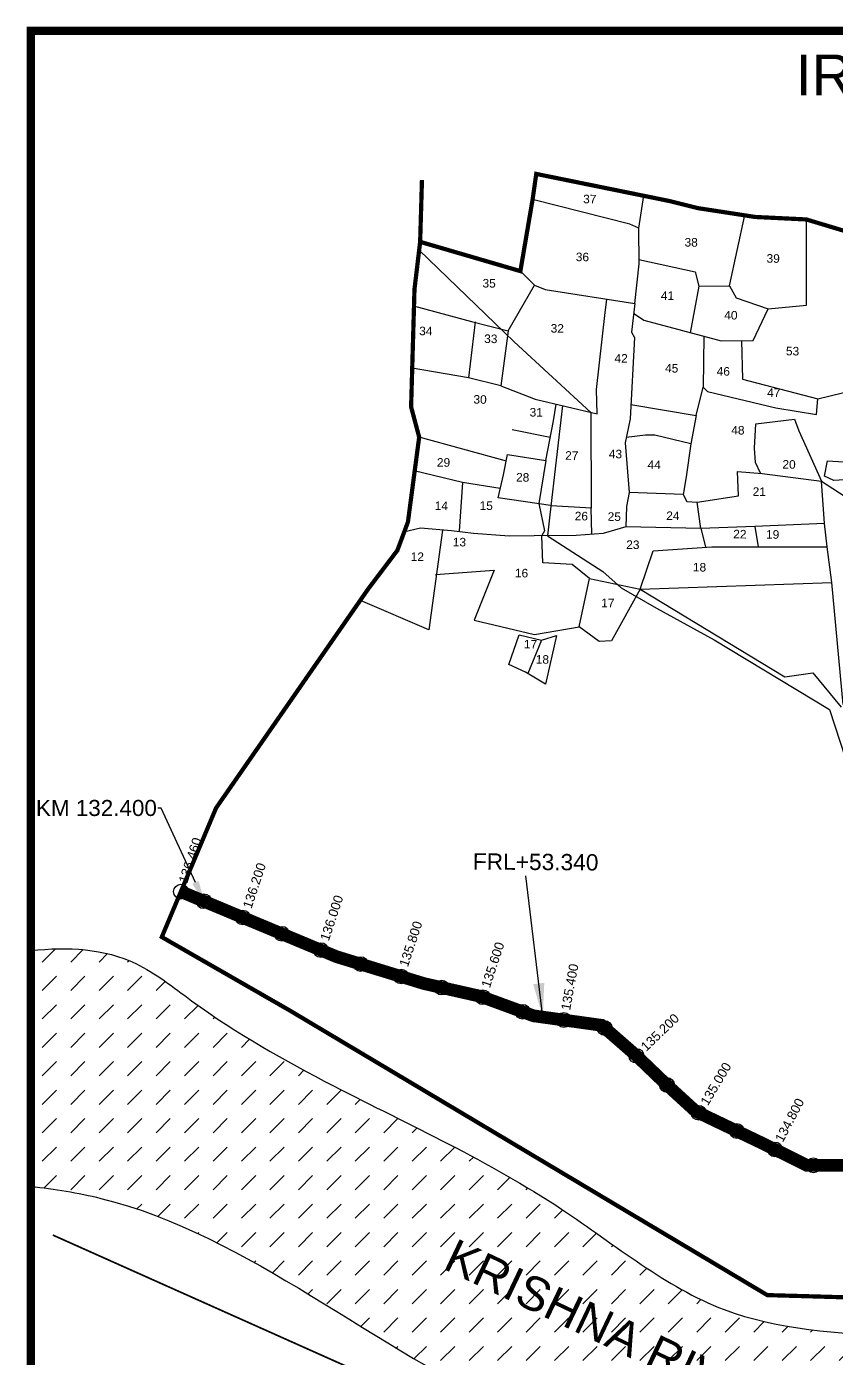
# Model space of a CAD drawing. Header units: millimetres. Extents: x 351203 to 355694, y 1841001 to 1845769.
# Drawn here: x 351203 to 353120, y 1842619 to 1845769 of the extents above; entities that cross this region are included whole.
import ezdxf
from ezdxf import colors
from ezdxf.entities.mleader import LeaderData, LeaderLine
from ezdxf.math import Vec2, Vec3

# ---------------------------------------------------------------- set-up
doc = ezdxf.new("R2010")
doc.units = ezdxf.units.MM
doc.header["$PDMODE"] = 32
doc.header["$PDSIZE"] = 35
for name, color, linetype in [('BND', 6, 'Continuous'), ('Boundry', 5, 'Continuous'), ('FRL', 3, 'Continuous'), ('Plot', 7, 'Continuous'), ('Plot NUmbers', 1, 'Continuous'), ('points', 161, 'Continuous'), ('ROADS', 50, 'Continuous'), ('TEXT', 7, 'Continuous')]:
    doc.layers.add(name, color=color, linetype=linetype)
doc.styles.add('FONT1', font='Arial')
doc.styles.get("Standard").update_dxf_attribs({"font": 'arial.ttf'})
doc.dimstyles.get("Standard").update_dxf_attribs({"dimtxt": 0.18, "dimasz": 0.18, "dimexe": 0.18, "dimexo": 0.0625, "dimgap": 0.09, "dimtad": 0, "dimtih": 1, "dimtoh": 1, "dimdec": 4, "dimzin": 0, "dimdsep": 46, "dimtxsty": 'Standard', "dimcen": 0.09, "dimadec": 0, "dimazin": 0, "dimtfac": 1, "dimtdec": 4, "dimtofl": 0, "dimtmove": 0, "dimatfit": 3, "dimfxl": 1, "dimtolj": 1, "dimtzin": 0, "dimarcsym": 0})

msp = doc.modelspace()

# ---------------------------------------------------------------- hatches: boundary and pattern name
h = msp.add_hatch()
h.set_pattern_fill('DASH,_O', color=4, scale=15, angle=45)
h.set_pattern_definition([(45, (0, 0), (7e-15, 67.3519209), [47.625, -47.625])])
edge = h.paths.add_edge_path()
edge.add_spline(control_points=[(351213.3, 1843025.9), (351269.6, 1843020.1), (351684.5, 1842953.1), (352186.6, 1842491.5), (352899.5, 1842331.4), (353453.2, 1842033.2), (353873.7, 1841787.2), (354416.3, 1841665.1), (354637.7, 1842017.3), (354889.5, 1842314.3), (355218.4, 1842503.6), (355401.7, 1842836.7), (355606.3, 1842951.5), (355683.8, 1842989.9)], knot_values=[415.745312, 415.745312, 415.745312, 415.745312, 587.237636, 1699.450114, 2295.675675, 2762.25296, 3569.714941, 3788.513552, 4322.235605, 4585.526522, 4989.58339, 5421.669086, 5679.369188, 5679.369188, 5679.369188, 5679.369188], degree=3, periodic=0)
edge.add_line((355683.8, 1842989.9), (355683.8, 1843685.8))
edge.add_spline(control_points=[(355683.8, 1843685.8), (355643, 1843621.3), (355554.6, 1843495.8), (355300.9, 1843323), (355054.4, 1843057.4), (354846.9, 1842747.2), (354497.8, 1842627.9), (354601.6, 1842167.6), (354169.3, 1842371), (353918.7, 1842488.1), (353590.5, 1842647), (353240.5, 1842673.4), (352825.5, 1842694.6), (352434.4, 1843024.7), (351991.4, 1843224.1), (351655.2, 1843412.7), (351438.8, 1843586.5), (351302.1, 1843593.2), (351213.3, 1843584)], knot_values=[185.681275, 185.681275, 185.681275, 185.681275, 412.289498, 645.375471, 1094.542536, 1495.314584, 1749.411326, 2076.427036, 2347.652084, 2753.124024, 3057.659172, 3394.054091, 3809.745684, 4261.935244, 4875.478612, 5266.963598, 5425.237961, 5683.792677, 5683.792677, 5683.792677, 5683.792677], degree=3, periodic=0)
edge.add_line((351213.3, 1843584), (351213.3, 1843025.9))
h.paths.add_polyline_path([(352157.3, 1842821.6), (352979.6, 1842430.1), (353032.9, 1842542.1), (352210.6, 1842933.7)], flags=24)
h.paths.add_polyline_path([(355416.8, 1843184.2), (355298.6, 1843336.4), (355256.6, 1843303.8), (355374.9, 1843151.6)], flags=24)

# ---------------------------------------------------------------- linework, layer by layer
at = {"const_width": 20}
msp.add_lwpolyline([(351213.3, 1845759.4), (355683.8, 1845759.4), (355683.8, 1841011.2), (351213.3, 1841011.2)], close=True, dxfattribs=at)
at = {"color": 4}
for points, knots in [([(351213.3, 1843584), (351302.1, 1843593.2), (351438.8, 1843586.5), (351655.2, 1843412.7), (351991.4, 1843224.1), (352434.4, 1843024.7), (352825.5, 1842694.6), (353240.5, 1842673.4), (353590.5, 1842647), (353918.7, 1842488.1), (354169.3, 1842371), (354601.6, 1842167.6), (354497.8, 1842627.9), (354846.9, 1842747.2), (355054.4, 1843057.4), (355300.9, 1843323), (355554.6, 1843495.8), (355643, 1843621.3), (355683.8, 1843685.8)], [185.681275, 185.681275, 185.681275, 185.681275, 444.23599, 602.510353, 993.995339, 1607.538708, 2059.728268, 2475.41986, 2811.81478, 3116.349927, 3521.821867, 3793.046916, 4120.062626, 4374.159367, 4774.931415, 5224.09848, 5457.184453, 5683.792677, 5683.792677, 5683.792677, 5683.792677]), ([(351213.3, 1843025.9), (351269.6, 1843020.1), (351684.5, 1842953.1), (352186.6, 1842491.5), (352899.5, 1842331.4), (353453.2, 1842033.2), (353873.7, 1841787.2), (354416.3, 1841665.1), (354637.7, 1842017.3), (354889.5, 1842314.3), (355218.4, 1842503.6), (355401.7, 1842836.7), (355606.3, 1842951.5), (355683.8, 1842989.9)], [415.745312, 415.745312, 415.745312, 415.745312, 587.237636, 1699.450114, 2295.675675, 2762.25296, 3569.714941, 3788.513552, 4322.235605, 4585.526522, 4989.58339, 5421.669086, 5679.369188, 5679.369188, 5679.369188, 5679.369188])]:
    msp.add_open_spline(points, degree=3, knots=knots, dxfattribs=at)
at = {"linetype": 'Continuous'}
for p in [(351568.5, 1843723.3), (351622.8, 1843700.6), (351715, 1843662.1), (351807.3, 1843623.5), (351899.6, 1843584.9), (351993.8, 1843551.9), (352089.4, 1843522.5), (352185.9, 1843496.3), (352283.2, 1843473.5), (352377.1, 1843439.1), (352474.7, 1843419.6), (352571.4, 1843400.8), (352646.7, 1843334.9), (352719, 1843265.8), (352794, 1843200.1), (352884.2, 1843157), (352974.2, 1843113.5), (353065.4, 1843076)]:
    msp.add_point(p, dxfattribs=at)
at = {"layer": 'BND', "lineweight": 30, "const_width": 10}
for points in [[(354247.4, 1842426.3), (353727.3, 1842682.5), (353566.8, 1842746.9), (353448, 1842754.9), (352956.2, 1842768.9), (351824.1, 1843443.3), (351523.2, 1843615.9), (351651.7, 1843921.1), (352011.8, 1844439.4), (352080.8, 1844530.5), (352105.8, 1844597.7), (352132.4, 1844798.4), (352113.3, 1844870), (352121.3, 1845148.3), (352134.7, 1845260.4), (352139, 1845406.5)], [(352134.6, 1845260.4), (352371.9, 1845191.1), (352400.8, 1845360.2), (352409.5, 1845421), (352725.2, 1845356.8), (352791.3, 1845340.2), (352927.8, 1845319.2), (353048.8, 1845313.3), (353175, 1845275.3)]]:
    msp.add_lwpolyline(points, dxfattribs=at)
at = {"layer": 'Boundry'}
for p, q in [((352400.8, 1845360.2), (352409.5, 1845421)), ((352409.5, 1845421), (352725.2, 1845356.8)), ((352134.7, 1845260.4), (352139, 1845406.5)), ((352371.9, 1845191.1), (352400.8, 1845360.2)), ((352725.2, 1845356.8), (352791.3, 1845340.2)), ((352791.3, 1845340.2), (352927.8, 1845319.2)), ((352927.8, 1845319.2), (353048.8, 1845313.3)), ((353048.8, 1845313.3), (353175, 1845275.3)), ((352121.3, 1845148.3), (352134.7, 1845260.4)), ((352134.6, 1845260.4), (352371.9, 1845191.1)), ((352113.3, 1844870), (352121.3, 1845148.3)), ((352132.4, 1844798.4), (352113.3, 1844870)), ((352105.8, 1844597.7), (352132.4, 1844798.4)), ((352080.8, 1844530.5), (352105.8, 1844597.7)), ((352011.8, 1844439.4), (352080.8, 1844530.5)), ((351651.7, 1843921.1), (352011.8, 1844439.4)), ((351523.2, 1843615.9), (351651.7, 1843921.1)), ((351824.1, 1843443.3), (351523.2, 1843615.9)), ((352956.2, 1842768.9), (351824.1, 1843443.3)), ((354269.7, 1841568.6), (351266, 1842910.6)), ((353448, 1842754.9), (352956.2, 1842768.9))]:
    msp.add_line(p, q, dxfattribs=at)
at = {"layer": 'Boundry', "const_width": 4.04}
msp.add_lwpolyline([(355548.7, 1842802.8), (354269.7, 1841568.6), (351266, 1842910.6)], dxfattribs=at)
at = {"layer": 'FRL', "color": 84}
msp.add_lwpolyline([(353232.8, 1843075.9, 30, 30, 0), (353049.8, 1843076, 30, 30, 0), (352947, 1843126.9, 30, 30, 0), (352787.2, 1843203.4, 30, 30, 0), (352717.1, 1843267.5, 30, 30, 0), (352644.6, 1843337, 30, 30, 0), (352564.2, 1843407.1, 30, 30, 0), (352403.2, 1843429.5, 30, 30, 0), (352277.6, 1843475.6, 30, 30, 0), (352143.8, 1843505.8, 30, 30, 0), (351936.2, 1843569.6, 30, 30, 0), (351568.5, 1843723.3, 0, 0, 0)], format="xyseb", dxfattribs=at)
at = {"layer": 'Plot'}
for p, q in [((352630.6, 1845302.4), (352400.8, 1845360.2)), ((352652.4, 1845292.7), (352663.8, 1845369.7)), ((352866.7, 1845156.4), (352903.1, 1845323.1)), ((352652.4, 1845292.7), (352630.6, 1845302.4)), ((352652.8, 1845208.7), (352652.4, 1845292.7)), ((353049.3, 1845110.5), (353048.8, 1845313.3)), ((352405.5, 1845157.5), (352371.9, 1845191.1)), ((352642.6, 1845114.5), (352652.8, 1845208.7)), ((352652.4, 1845218.8), (352785.5, 1845189.2)), ((352785.5, 1845189.2), (352794.6, 1845155.6)), ((352343.1, 1845050.1), (352405.5, 1845157.5)), ((352405.5, 1845157.5), (352430.5, 1845147.6)), ((352430.5, 1845147.6), (352642.6, 1845114.5)), ((352794.6, 1845155.6), (352774.1, 1845045.4)), ((352794.6, 1845155.6), (352866.7, 1845156.4)), ((352866.7, 1845156.4), (352883, 1845128)), ((352883, 1845128), (352958.1, 1845101.9)), ((352119.1, 1845108.6), (352256.5, 1845072.2)), ((352572.4, 1845093.5), (352576.3, 1845124.1)), ((352642.6, 1845114.5), (352634.9, 1845046.9)), ((352922.9, 1845026.8), (352958.1, 1845101.9)), ((352958.1, 1845101.9), (353049.3, 1845110.5)), ((352264.6, 1845071.2), (352248.9, 1844938.6)), ((352256.5, 1845072.2), (352343.1, 1845050.1)), ((352551.9, 1844910.7), (352572.4, 1845093.5)), ((352639.6, 1845092), (352664.4, 1845074.7)), ((352664.4, 1845074.7), (352847.4, 1845026.4)), ((352343.1, 1845050.1), (352326, 1844919.9)), ((352641.9, 1845033.9), (352631.5, 1844841.4)), ((352634.9, 1845046.9), (352641.9, 1845033.9)), ((352806.5, 1845037.1), (352804.4, 1844916.6)), ((352847.4, 1845026.4), (352922.9, 1845026.8)), ((352895.2, 1845026.7), (352898, 1844935.3)), ((352248.9, 1844938.6), (352116.1, 1844961.9)), ((352326, 1844919.9), (352248.9, 1844938.6)), ((352326, 1844919.9), (352407.2, 1844888.5)), ((352553.6, 1844853.9), (352551.9, 1844910.7)), ((352787.7, 1844849.3), (352804.4, 1844916.6)), ((352804.4, 1844916.6), (352814.7, 1844906.5)), ((352814.7, 1844906.5), (352976.2, 1844867.7)), ((352898, 1844935.3), (353075.9, 1844889.2)), ((353075.9, 1844889.2), (353192, 1844917)), ((352407.2, 1844888.5), (352553.6, 1844853.9)), ((352450.5, 1844837.2), (352456.7, 1844876)), ((352633.3, 1844875.6), (352787.7, 1844849.3)), ((353072.8, 1844851.8), (353075.9, 1844889.2)), ((352538.5, 1844856.6), (352539.5, 1844630)), ((352787.7, 1844849.3), (352775.5, 1844782.6)), ((352976.2, 1844867.7), (353072.8, 1844851.8)), ((352442.7, 1844797.8), (352352.1, 1844815.7)), ((352432.2, 1844743.2), (352450.5, 1844837.2)), ((352631.5, 1844841.4), (352619.8, 1844784.8)), ((352926.2, 1844772), (352929.1, 1844829.8)), ((352929.1, 1844829.8), (353020.5, 1844841.1)), ((353020.5, 1844841.1), (353030.6, 1844813.2)), ((353030.6, 1844813.2), (353084.6, 1844694.2)), ((352338.7, 1844741.8), (352132.4, 1844798.4)), ((352619.8, 1844784.8), (352629.8, 1844667.6)), ((352668.3, 1844803), (352622.4, 1844797.4)), ((352689.9, 1844803.1), (352668.3, 1844803)), ((352775.5, 1844782.6), (352689.9, 1844803.1)), ((352775.5, 1844782.6), (352764.2, 1844704.6)), ((352331.7, 1844708.9), (352341.8, 1844757.7)), ((352341.8, 1844757.7), (352432.2, 1844743.2)), ((352928.3, 1844738.7), (352926.2, 1844772)), ((352235, 1844691.2), (352120.4, 1844718.4)), ((352432.2, 1844743.2), (352415.9, 1844641.1)), ((352888.3, 1844659.8), (352885.7, 1844717.2)), ((352885.7, 1844717.2), (352944.5, 1844712.5)), ((352940.1, 1844712.9), (352928.3, 1844738.7)), ((353092, 1844705.8), (353098.9, 1844742.2)), ((353098.9, 1844742.2), (353137.7, 1844740)), ((352235, 1844691.2), (352226.7, 1844575.7)), ((352323.8, 1844676.6), (352235, 1844691.2)), ((352319.7, 1844654.5), (352331.7, 1844708.9)), ((352764.2, 1844704.6), (352757.4, 1844663)), ((352944.5, 1844712.5), (353084.6, 1844694.2)), ((353084.6, 1844694.2), (353154.4, 1844649.6)), ((353092, 1844594.4), (353084.6, 1844694.2)), ((353114, 1844695.7), (353092, 1844705.8)), ((353163.5, 1844699.1), (353114, 1844695.7)), ((352443.6, 1844636.9), (352319.7, 1844654.5)), ((352629.8, 1844667.6), (352622.8, 1844634)), ((352757.4, 1844663), (352629.8, 1844667.6)), ((352757.4, 1844663), (352765.7, 1844645.8)), ((352790.4, 1844644.5), (352888.3, 1844659.8)), ((352415.9, 1844641.1), (352429.4, 1844576.8)), ((352539.5, 1844630), (352444.6, 1844636.1)), ((352540.9, 1844568.7), (352539.5, 1844630)), ((352622.8, 1844634), (352621.2, 1844585.9)), ((352765.7, 1844645.8), (352790.4, 1844644.5)), ((352799.3, 1844582.4), (352790.4, 1844644.5)), ((353092, 1844594.4), (352927.1, 1844587)), ((353098.4, 1844539.2), (353092, 1844594.4)), ((352135.4, 1844582.7), (352095.5, 1844573.3)), ((352208.8, 1844576.5), (352135.4, 1844582.7)), ((352187.4, 1844578.5), (352155.3, 1844342.7)), ((352260.7, 1844570.8), (352208.8, 1844576.5)), ((352345.3, 1844564.1), (352260.7, 1844570.8)), ((352404.3, 1844564.8), (352345.3, 1844564.1)), ((352503.8, 1844565.7), (352404.3, 1844564.8)), ((352424.8, 1844501.3), (352422.6, 1844565.3)), ((352429.4, 1844576.8), (352422.7, 1844565.5)), ((352568.2, 1844570.6), (352503.8, 1844565.7)), ((352621.2, 1844585.9), (352568.2, 1844570.6)), ((352799.3, 1844582.4), (352621.2, 1844585.9)), ((352927.1, 1844587), (352799.3, 1844582.4)), ((352799.3, 1844582.4), (352810.3, 1844538.7)), ((352927.1, 1844587), (352934.8, 1844539.2)), ((352655.4, 1844438.7), (352686.1, 1844529.5)), ((352686.1, 1844529.5), (352825.3, 1844539.2)), ((352825.3, 1844539.2), (353098.4, 1844539.2)), ((353109, 1844454.9), (353098.4, 1844539.2)), ((352494.8, 1844497.4), (352424.8, 1844501.3)), ((352535.2, 1844463.8), (352494.8, 1844497.4)), ((352170.8, 1844473.1), (352310.1, 1844484)), ((352310.1, 1844484), (352262.2, 1844365.2)), ((352511.4, 1844349.5), (352535.2, 1844463.8)), ((352535.2, 1844463.8), (352655.4, 1844438.7)), ((352655.4, 1844438.7), (352587.4, 1844316.8)), ((352655.4, 1844438.7), (353109, 1844454.9)), ((352655.4, 1844438.7), (352997.8, 1844231.2)), ((353136.3, 1844165.8), (353109, 1844454.9)), ((352155.3, 1844342.7), (351993.7, 1844412.2)), ((352262.2, 1844365.2), (352405.2, 1844331.4)), ((352405.2, 1844331.4), (352511.4, 1844349.5)), ((352558.5, 1844314.8), (352511.4, 1844349.5)), ((352344.5, 1844260.3), (352369.1, 1844330.7)), ((352369.1, 1844330.7), (352422.1, 1844318.1)), ((352422.1, 1844318.1), (352389.4, 1844239.1)), ((352422.1, 1844318.1), (352457.5, 1844329)), ((352457.5, 1844329), (352431.7, 1844213.8)), ((352587.4, 1844316.8), (352558.5, 1844314.8)), ((352384.1, 1844242.3), (352344.5, 1844260.3)), ((352431.7, 1844213.8), (352384.1, 1844242.3)), ((352997.8, 1844231.2), (353064.4, 1844240.6)), ((353064.4, 1844240.6), (353131.1, 1844160))]:
    msp.add_line(p, q, dxfattribs=at)
at = {"layer": 'ROADS', "color": 40}
for p, q in [((352132.4, 1845240.9), (352357.3, 1845024.1)), ((352357.3, 1845024.1), (352538.5, 1844856.6)), ((352471.6, 1844873.3), (352441.8, 1844614.9)), ((352441.8, 1844614.9), (352436.3, 1844565.1)), ((352436.3, 1844565.1), (352567.3, 1844480.8)), ((352567.3, 1844480.8), (352610.8, 1844442.1)), ((352610.8, 1844442.1), (352694.2, 1844394)), ((352694.2, 1844394), (352830.6, 1844318.7)), ((352830.6, 1844318.7), (353103.8, 1844154)), ((353103.8, 1844154), (353152.9, 1844002.3))]:
    msp.add_line(p, q, dxfattribs=at)

# ---------------------------------------------------------------- texts
at = {"layer": 'Plot NUmbers', "color": 0}
for s, p in [('37', (352520.3, 1845351.7)), ('38', (352760.3, 1845249.4)), ('39', (352954.4, 1845211.2)), ('35', (352282.1, 1845152.5)), ('41', (352704.3, 1845123.2)), ('40', (352854.3, 1845077)), ('32', (352443.4, 1845045.8)), ('34', (352132.2, 1845039.6)), ('33', (352286.1, 1845021.2)), ('53', (353000.3, 1844992)), ('42', (352594.6, 1844975)), ('46', (352836.4, 1844944.3)), ('30', (352260.7, 1844877.7)), ('31', (352393.6, 1844847.3)), ('48', (352870.9, 1844805)), ('29', (352174.2, 1844728.7)), ('43', (352581.1, 1844748.7)), ('44', (352672.8, 1844723.2)), ('20', (352991.9, 1844724.1)), ('28', (352361.5, 1844693.5)), ('21', (352921.5, 1844659.6)), ('14', (352169, 1844626.1)), ('15', (352275.2, 1844626.5)), ('24', (352717, 1844602.5)), ('26', (352500.4, 1844601.8)), ('25', (352578.3, 1844600.5)), ('13', (352211.8, 1844540.3)), ('22', (352875.6, 1844559.1)), ('23', (352622.3, 1844534.1)), ('12', (352112.1, 1844505.7)), ('16', (352358.8, 1844467)), ('17', (352563, 1844396.2)), ('17', (352380.1, 1844298.8)), ('18', (352408.2, 1844262.8))]:
    msp.add_text(s, height=20.21, rotation=359.0149, dxfattribs=at).set_placement(p)
at = {"layer": 'Plot NUmbers', "color": 0, "oblique": 360}
for s, p in [('36', (352502.9, 1845214.8)), ('45', (352714.2, 1844951.6)), ('47', (352955.8, 1844893.7)), ('27', (352477.7, 1844745)), ('19', (352953.1, 1844558.4)), ('18', (352780.1, 1844480.9))]:
    msp.add_text(s, height=20.21, rotation=359.0149, dxfattribs=at).set_placement(p)
at = {"layer": 'points', "color": 1, "style": 'FONT1'}
for s, rotation, p in [('136.460', 71.6861, (351583.2, 1843741.1)), ('136.200', 71.6861, (351735.2, 1843681.3)), ('136.000', 71.6861, (351918.3, 1843604.8)), ('135.800', 71.6861, (352105.5, 1843543.5)), ('135.600', 71.6861, (352299.6, 1843494)), ('135.400', 79.5488, (352489.5, 1843441.1)), ('135.200', 43.9354, (352669.8, 1843344)), ('135.000', 59.1781, (352815.5, 1843215.3)), ('134.800', 62.3089, (352993, 1843128.5))]:
    msp.add_text(s, height=22, rotation=rotation, dxfattribs=at).set_placement(p)
at = {"layer": 'TEXT', "color": 5}
msp.add_text('IRIKIGUDEM', height=96.71, dxfattribs=at).set_placement((353023.5, 1845606.6))
msp.add_text('FRL+53.340', height=38.49, rotation=359.5381, dxfattribs=at).set_placement((352259.2, 1843775.6))
at = {"layer": 'TEXT', "color": 4}
msp.add_text('KRISHNA RIVER', height=80, rotation=334.5375, dxfattribs=at).set_placement((352185.4, 1842832.6))

# ---------------------------------------------------------------- leaders
at = {"color": 5}
msp.add_leader([(352425, 1843426.5), (352384.7, 1843760.3)], dimstyle='Standard', override={"dimasz": 80, "dimgap": 0.09, "dimtad": 0}, dxfattribs=at)
at = {"layer": 'TEXT', "color": 5}
ml = msp.add_multileader_mtext('Standard', dxfattribs=at)
ml.set_content('KM 132.400', color=5)
ml.set_leader_properties()
ml.build(insert=Vec2(0, 0))
ml.multileader.update_dxf_attribs({"arrow_head_size": 50})
ctx = ml.context
ctx.base_point, ctx.char_height, ctx.arrow_head_size, ctx.plane_origin = Vec3(351229.7, 1843920.9), 38, 50, Vec3(352178.8, 1844351.3)
ctx.text_align_type = 2
notes = []
notes.append((ctx, [(1, (1, 1, 0), (351521.6, 1843920.9), (-1, 0), 8, [(0, [(351623.9, 1843699.7)], 0, [])])]))
ctx.mtext.insert, ctx.mtext.alignment, ctx.mtext.flow_direction = Vec3(351511.6, 1843940.2), 3, 5
for ctx, leaders in notes:
    for number, flags, end, landing, length, lines in leaders:
        leader = LeaderData()
        leader.index, (leader.has_last_leader_line, leader.has_dogleg_vector, leader.attachment_direction) = number, flags
        leader.last_leader_point, leader.dogleg_vector, leader.dogleg_length = Vec3(end), Vec3(landing), length
        for number, points, colour, breaks in lines:
            line = LeaderLine()
            line.index, line.vertices, line.color, line.breaks = number, Vec3.list(points), colors.encode_raw_color(colour), breaks
            leader.lines.append(line)
        ctx.leaders.append(leader)

doc.saveas('drawing.dxf')
